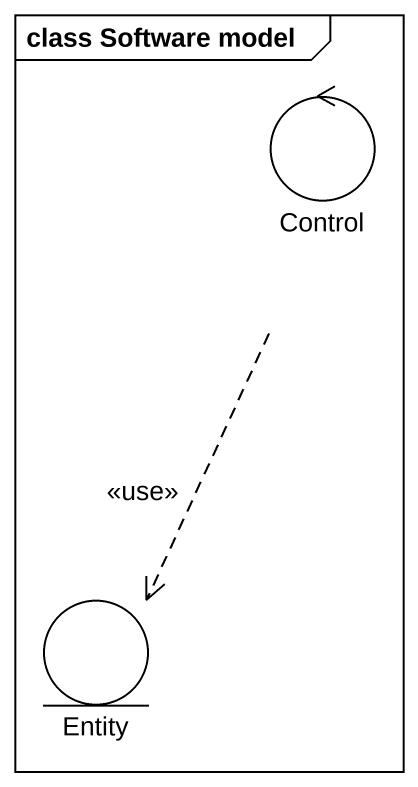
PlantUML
@startuml
mainframe class Software model
control "Control" as Control_
entity "Entity" as Entity_
Control_ ..> Entity_ : <<use>>
@enduml
